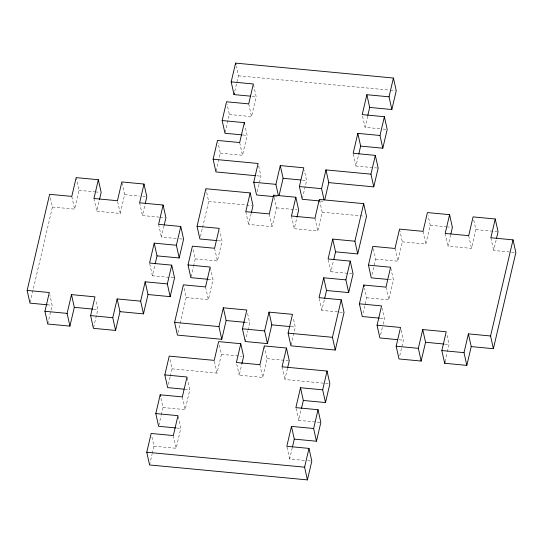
<?xml version="1.0" encoding="UTF-8"?>
<svg xmlns="http://www.w3.org/2000/svg" width="543" height="543" viewBox="0 0 543 543"><rect width="100%" height="100%" fill="white"/><g stroke="black" fill="none" stroke-linecap="round" stroke-linejoin="round"><path stroke-width="0.41" stroke-dasharray="2.71 2.04" d="M30.164 302.315L52.433 207.019L50.139 196.688M47.75 324.008L52.142 305.234L49.847 294.903M52.433 207.019L74.601 209.116L78.993 190.349L76.346 178.416M122.012 182.74L124.659 194.666L120.268 213.44L96.769 211.213L99.254 200.605M93.606 327.51L97.808 309.558L95.69 300.014M159.221 217.125L142.436 215.537L145.11 204.107M173.726 277.785L152.379 275.769L154.986 264.624M176.197 238.492L161.42 237.094L164.054 225.813M177.995 332.662L186.195 297.564L183.554 285.638M191.041 276.849L193.328 267.054M193.518 266.24L195.236 258.889L192.941 248.551M200.462 236.544L202.369 228.379M202.559 227.565L208.661 201.446L206.021 189.521M216.128 171.126L220.322 153.167L218.035 142.836M225.162 132.451L229.363 114.498L227.069 104.161M234.773 91.333L238.397 75.823L236.286 66.287M149.583 464.964L152.06 454.355M152.25 453.541L153.968 446.19L151.673 435.859M158.807 425.474L161.101 415.68M161.291 414.866L163.009 407.521L160.891 397.978M168.418 384.356L170.135 377.012M170.326 376.19L172.043 368.846L169.755 358.509M186.195 297.564L208.369 299.661L213.019 279.76L210.372 267.835M195.236 258.889L217.404 260.986L222.053 241.085L219.942 231.549M220.322 153.167L242.49 155.264L247.14 135.37L245.029 125.827M229.363 114.498L251.531 116.596L256.181 96.695L253.533 84.769M153.968 446.19L176.136 448.287L180.785 428.393L178.145 416.461M163.009 407.521L185.177 409.619L189.826 389.718L187.179 377.792M274.208 197.523L276.496 207.86L272.111 226.635L248.613 224.415L251.09 213.799M257.314 191.706L260.939 176.197L258.644 165.866M172.043 368.846L217.044 373.102L221.435 354.335L219.318 344.791M245.26 341.527L247.737 330.918M247.927 330.096L249.644 322.752L247.357 312.415M264.278 345.932L267.102 358.651L262.717 377.426L239.212 375.199L241.696 364.591M319.522 200.258L322.162 212.184L317.777 230.958L294.279 228.732L296.756 218.123M302.41 198.473L306.605 180.52L304.311 170.183M291.116 345.029L295.311 327.076L293.2 317.533M328.216 383.623L284.885 379.523L287.362 368.907M342.395 312.34L321.87 310.399L324.476 299.254M352.258 273.747L330.911 271.724L333.511 260.579M377.344 168.025L355.998 166.002L358.597 154.857M379.815 128.732L365.032 127.333L367.638 116.188M304.419 460.423L289.643 459.025L292.243 447.88M320.024 422.373L298.677 420.357L301.284 409.212M362.995 313.263L366.62 297.754L364.502 288.218M372.036 274.595L375.661 259.086L373.367 248.748M380.636 334.739L382.333 327.49M383.086 324.266L384.403 318.626L382.109 308.288M366.62 297.754L388.788 299.851L393.437 279.957L390.797 268.025M375.661 259.086L397.829 261.183L402.349 241.845L399.702 229.92M399.757 355.692L401.664 347.534M401.854 346.712L403.381 340.183L401.087 329.852M402.349 241.845L425.848 244.065L430.232 225.297L428.115 215.754M473.788 220.071L475.899 229.614L471.514 248.389L448.016 246.162L450.683 234.739M445.043 361.645L447.14 352.665M447.33 351.85L449.047 344.506L446.76 334.169M514.207 252.427L493.682 250.486L496.159 239.877M238.397 75.823L389.487 90.118M390.329 90.199L395.399 90.674M252.074 96.308L256.181 96.695M383.093 129.037L386.378 129.349M243.04 134.976L247.14 135.37M256.771 175.803L260.939 176.197M302.41 180.12L306.605 180.52M274.615 196.681L278.722 197.068M320.282 200.998L324.388 201.392M208.661 201.446L252.176 205.559M276.496 207.86L297.021 209.802M322.162 212.184L364.862 216.223M78.993 190.349L94.591 191.822M95.412 191.896L99.518 192.29M124.659 194.666L139.436 196.064M142.721 196.376L145.185 196.607M430.232 225.297L445.83 226.77M446.651 226.845L451.579 227.313M475.899 229.614L497.245 231.637M160.063 217.2L165.099 217.682M217.953 240.698L222.053 241.085M179.482 238.805L182.767 239.117M388.516 279.489L393.437 279.957M208.091 279.292L213.019 279.76M380.297 318.239L384.403 318.626M244.608 322.277L249.644 322.752M291.116 326.676L295.311 327.076M47.214 304.772L52.142 305.234M93.613 309.157L97.808 309.558M399.186 339.789L403.381 340.183M444.853 344.106L449.047 344.506M221.435 354.335L241.961 356.276M267.102 358.651L288.448 360.674M184.898 389.25L189.826 389.718M176.679 427.999L180.785 428.393M307.705 460.735L310.99 461.048M490.858 237.766L493.682 250.486M468.69 235.669L471.514 248.389M445.192 233.442L448.016 246.162M423.024 231.345L425.848 244.065M395.005 248.463L397.829 261.183M362.568 116.202L365.032 127.333M385.971 287.132L388.788 299.851M353.35 154.076L355.998 166.002M328.264 259.798L330.911 271.724M314.96 218.232L317.777 230.958M319.223 298.474L321.87 310.399M291.462 216.012L294.279 228.732M248.708 103.876L251.531 116.596M269.287 213.915L272.111 226.635M239.673 142.544L242.49 155.264M296.037 408.431L298.677 420.357M282.061 366.803L284.885 379.523M245.789 211.689L248.613 224.415M286.996 447.099L289.643 459.025M259.893 364.706L262.717 377.426M214.587 248.266L217.404 260.986M236.748 364.068L239.212 375.199M205.546 286.942L208.369 299.661M214.404 361.176L217.044 373.102M158.597 224.374L161.42 237.094M139.619 202.817L142.436 215.537M182.353 396.899L185.177 409.619M149.739 263.844L152.379 275.769M173.319 435.567L176.136 448.287M117.627 201.514L120.268 213.44M93.953 198.494L96.769 211.213M71.785 196.396L74.601 209.116"/><path stroke-width="0.81" d="M47.214 304.772L29.974 303.137L27.15 290.417L49.617 194.299L71.785 196.396L76.169 177.622L98.337 179.719L101.161 192.439L99.444 199.79M119.976 311.655L143.474 313.874L140.651 301.155L117.152 298.935L119.976 311.655L115.584 330.429L93.416 328.332L90.6 315.605L94.984 296.838L71.486 294.611L74.31 307.331L69.918 326.105L47.75 324.008L44.933 311.288L49.318 292.514L27.15 290.417M69.918 326.105L67.101 313.386L71.486 294.611M98.337 179.719L93.953 198.494L117.451 200.72L121.836 181.946L144.004 184.043L146.827 196.763L145.3 203.292M115.584 330.429L112.768 317.703L117.152 298.935M144.004 184.043L139.619 202.817L163.117 205.037L165.934 217.757L164.244 225.012M140.651 301.155L145.171 281.817L167.339 283.914L170.163 296.634L147.995 294.537L145.171 281.817M154.212 243.149L157.029 255.868L179.197 257.966L176.38 245.246L154.212 243.149L149.563 263.043L171.731 265.14L174.547 277.867L170.163 296.634M163.117 205.037L158.597 224.374L180.765 226.472L183.588 239.191L179.197 257.966M143.474 313.874L147.995 294.537M155.169 263.83L157.029 255.868M167.339 283.914L171.731 265.14M176.38 245.246L180.765 226.472M323.703 277.778L326.519 290.498L348.687 292.596L345.871 279.876L323.703 277.778L319.046 297.673L341.221 299.77L344.038 312.496L335.262 350.038L290.926 345.843L288.109 333.124L292.494 314.349L268.995 312.13L271.812 324.85L267.428 343.624L245.26 341.527L242.436 328.807L246.827 310.033L223.329 307.806L226.146 320.533L221.761 339.3L177.425 335.106L174.602 322.386L183.378 284.844L205.546 286.942L210.195 267.041L188.027 264.943L192.419 246.169L214.587 248.266L219.236 228.365L197.068 226.268L205.845 188.726L250.18 192.921L252.997 205.641L251.28 212.985M255.101 175.647L215.938 171.941L213.114 159.221L217.505 140.447L239.673 142.544L244.323 122.643L222.155 120.546L226.54 101.779L248.708 103.876L253.357 83.975L231.189 81.878L235.581 63.103L393.417 78.036L396.241 90.756L391.849 109.53L369.681 107.433L366.864 94.713L389.032 96.81L391.849 109.53M291.469 426.404L294.292 439.124L316.46 441.221L313.637 428.502L291.469 426.404L286.819 446.305L308.987 448.403L311.811 461.122L307.419 479.897L149.583 464.964L146.759 452.244L151.151 433.47L173.319 435.567L177.968 415.666L155.8 413.569L160.185 394.802L182.353 396.899L187.002 376.998L164.834 374.901L169.226 356.127L214.227 360.382L218.612 341.608L240.78 343.705L243.603 356.432L241.886 363.776M250.432 96.152L234.013 94.597L234.393 92.968M221.761 339.3L218.938 326.581L223.329 307.806M250.18 192.921L245.789 211.689L269.287 213.915L273.679 195.141L295.847 197.238L298.664 209.958L296.946 217.302M273.794 196.607L256.547 194.971L253.73 182.251L258.115 163.477L213.114 159.221M278.369 195.48L275.898 184.349L280.283 165.574L303.788 167.801L299.397 186.568L302.22 199.295L319.46 200.924M240.78 343.705L236.395 362.48L259.893 364.706L264.278 345.932L286.453 348.029L289.27 360.749L287.552 368.093M279.102 195.439L283.107 178.294L280.283 165.574M267.428 343.624L264.611 330.904L268.995 312.13M295.847 197.238L291.462 216.012L314.96 218.232L319.345 199.457L363.681 203.652L366.505 216.379L357.728 253.92L335.56 251.823L332.737 239.103L354.905 241.201L357.728 253.92M324.035 199.797L321.565 188.665L325.956 169.898L370.957 174.154L373.774 186.873L328.773 182.618L325.956 169.898M286.453 348.029L282.061 366.803L327.062 371.059L329.886 383.779L325.495 402.553L303.327 400.456L300.51 387.736L322.678 389.833L325.495 402.553M324.768 199.756L328.773 182.618M332.737 239.103L328.087 259.004L350.255 261.102L353.079 273.821L348.687 292.596M357.823 133.381L360.647 146.101L382.815 148.198L379.991 135.478L357.823 133.381L353.174 153.282L375.342 155.379L378.166 168.099L373.774 186.873M366.864 94.713L362.215 114.607L384.383 116.704L387.2 129.431L382.815 148.198M300.51 387.736L295.86 407.63L318.028 409.727L320.845 422.454L316.46 441.221M324.66 298.46L326.519 290.498M333.701 259.785L335.56 251.823M358.787 154.063L360.647 146.101M367.821 115.394L369.681 107.433M292.433 447.086L294.292 439.124M301.467 408.417L303.327 400.456M335.262 350.038L332.445 337.318L341.221 299.77M345.871 279.876L350.255 261.102M354.905 241.201L363.681 203.652M370.957 174.154L375.342 155.379M379.991 135.478L384.383 116.704M389.032 96.81L393.417 78.036M307.419 479.897L304.603 467.177L308.987 448.403M313.637 428.502L318.028 409.727M322.678 389.833L327.062 371.059M379.476 318.157L362.235 316.528L359.412 303.808L363.803 285.034L385.971 287.132L390.621 267.231L368.453 265.133L372.837 246.366L395.005 248.463L399.526 229.126L423.024 231.345L427.416 212.571L449.584 214.668L452.4 227.395L450.873 233.924M397.51 339.633L379.883 337.963L377.066 325.243L381.58 305.906L359.412 303.808M471.215 346.604L493.383 348.701L490.567 335.981L468.399 333.884L471.215 346.604L466.831 365.378L444.663 363.281L441.839 350.561L446.231 331.787L422.732 329.56L425.549 342.28L421.164 361.054L398.996 358.957L396.173 346.237L400.564 327.463L377.066 325.243M421.164 361.054L418.341 348.334L422.732 329.56M449.584 214.668L445.192 233.442L468.69 235.669L473.082 216.895L495.25 218.992L498.067 231.712L496.54 238.241M444.663 363.281L445.043 361.645M466.831 365.378L464.007 352.651L468.399 333.884M495.25 218.992L490.858 237.766L513.026 239.863L515.85 252.583L493.383 348.701M490.567 335.981L513.026 239.863M242.219 134.902L224.972 133.273L222.155 120.546M283.107 178.294L300.734 179.964M253.73 182.251L275.898 184.349M299.397 186.568L321.565 188.665M217.132 240.624L199.885 238.988L197.068 226.268M387.695 279.407L371.269 277.86L368.453 265.133M208.091 279.292L190.851 277.663L188.027 264.943M226.146 320.533L244.608 322.277M271.812 324.85L290.281 326.594M74.31 307.331L92.772 309.082M425.549 342.28L444.011 344.031M174.602 322.386L218.938 326.581M242.436 328.807L264.611 330.904M288.109 333.124L332.445 337.318M44.933 311.288L67.101 313.386M90.6 315.605L112.768 317.703M396.173 346.237L418.341 348.334M441.839 350.561L464.007 352.651M184.077 389.175L167.658 387.621L164.834 374.901M175.857 427.925L158.617 426.296L155.8 413.569M146.759 452.244L304.603 467.177M363.803 285.034L364.156 286.623M273.679 195.141L274.032 196.729M235.581 63.103L235.934 64.692M244.323 122.643L244.676 124.238M231.189 81.878L234.013 94.597M160.185 394.802L160.538 396.39"/></g></svg>
